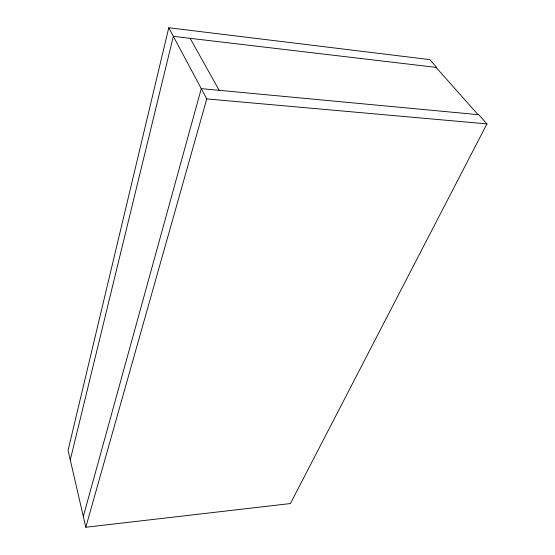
<?xml version="1.0" encoding="UTF-8"?>
<svg xmlns="http://www.w3.org/2000/svg" width="555" height="555" viewBox="0 0 555 555"><rect width="100%" height="100%" fill="white"/><g stroke="black" fill="none" stroke-linecap="round" stroke-linejoin="round"><path stroke-width="0.83" d="M70.27 459.935L173.354 36.346L436.729 67.46L429.743 59.6L168.769 27.75L68.064 450.369L85.803 527.25L290.418 503.552L486.936 123.89L478.771 114.712L201.278 88.64L83.319 516.469M85.803 527.25L206.765 98.915L168.769 27.75M206.765 98.915L486.936 123.89M436.036 67.377L478.049 114.642M190.15 38.33L219.142 90.312"/></g></svg>
